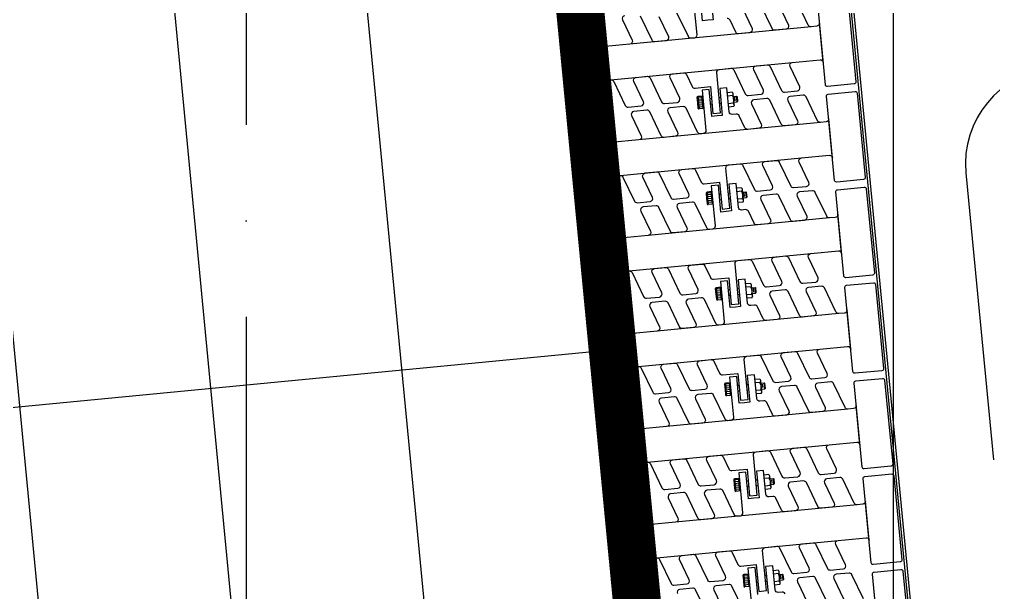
# Model space of a CAD drawing. Header units: millimetres. Extents: x 0 to 1390178, y 0 to 110113.
# Drawn here: x 476686 to 477701, y 21510 to 22106 of the extents above; entities that cross this region are included whole.
import ezdxf
from ezdxf.xclip import XClip

# ---------------------------------------------------------------- set-up
doc = ezdxf.new("R2010")
doc.units = ezdxf.units.MM
doc.header["$LTSCALE"] = 100
doc.header["$XCLIPFRAME"] = 0
doc.linetypes.add('X - 평면도$0$CEN', pattern=[62, 60, -1, 0, -1])
doc.linetypes.add('X - 평면도$0$HID', pattern=[1.5, 1, -0.5])
for name, color, linetype in [('SYM', 7, 'Continuous'), ('X - 평면도$0$A-CON', 2, 'Continuous'), ('X - 평면도$0$AA-CEXM-ARCH', 6, 'Continuous'), ('X - 평면도$0$AA-EL-PCN4', 4, 'Continuous'), ('X - 평면도$0$AA-WAXM-BRCK', 3, 'Continuous'), ('X - 평면도$0$AA-XXXX-CNTL', 1, 'X - 평면도$0$CEN'), ('X - 평면도$0$DIM', 7, 'Continuous'), ('X - 평면도$0$램프 패턴', 9, 'Continuous'), ('X - 평면도$0$트랜치', 8, 'Continuous')]:
    doc.layers.add(name, color=color, linetype=linetype)
doc.layers.add('X - 평면도$0$차수판', color=6, linetype='X - 평면도$0$HID', plot=False)

# ---------------------------------------------------------------- blocks, each defined once
blk = doc.blocks.new('*U795')
at = {"layer": 'X - 평면도$0$트랜치'}
for p, q in [((-2665, 259), (-2665, 69.1)), ((-2565, 259), (-2565, 69.1)), ((-2465, 259), (-2465, 69.1)), ((-2365, 259), (-2365, 69.1)), ((-2265, 259), (-2265, 69.1)), ((-2165, 259), (-2165, 69.1)), ((-2630, 46), (-2630, 235.9)), ((-2530, 46), (-2530, 235.9)), ((-2430, 46), (-2430, 235.9)), ((-2330, 46), (-2330, 235.9)), ((-2230, 46), (-2230, 235.9)), ((-2130, 46), (-2130, 235.9)), ((-2697.5, 170.5), (-2704, 170.5)), ((-2704, 166.5), (-2704, 170.5)), ((-2704, 165.5), (-2704, 170.5)), ((-2697.5, 166.5), (-2704, 166.5)), ((-2697.5, 171.5), (-2703, 171.5)), ((-2702, 166.5), (-2702, 170.5)), ((-2700, 166.5), (-2700, 170.5)), ((-2698, 166.5), (-2698, 170.5)), ((-2692, 171.5), (-2697.5, 171.5)), ((-2691, 170.5), (-2697.5, 170.5)), ((-2691, 166.5), (-2697.5, 166.5)), ((-2696, 166.5), (-2696, 170.5)), ((-2694, 166.5), (-2694, 170.5)), ((-2692, 166.5), (-2692, 170.5)), ((-2691, 165.5), (-2691, 170.5)), ((-2597.5, 170.5), (-2604, 170.5)), ((-2604, 166.5), (-2604, 170.5)), ((-2604, 165.5), (-2604, 170.5)), ((-2597.5, 166.5), (-2604, 166.5)), ((-2597.5, 171.5), (-2603, 171.5)), ((-2602, 166.5), (-2602, 170.5)), ((-2600, 166.5), (-2600, 170.5)), ((-2598, 166.5), (-2598, 170.5)), ((-2592, 171.5), (-2597.5, 171.5)), ((-2591, 170.5), (-2597.5, 170.5)), ((-2591, 166.5), (-2597.5, 166.5)), ((-2596, 166.5), (-2596, 170.5)), ((-2594, 166.5), (-2594, 170.5)), ((-2592, 166.5), (-2592, 170.5)), ((-2591, 165.5), (-2591, 170.5)), ((-2497.5, 170.5), (-2504, 170.5)), ((-2504, 166.5), (-2504, 170.5)), ((-2504, 165.5), (-2504, 170.5)), ((-2497.5, 166.5), (-2504, 166.5)), ((-2497.5, 171.5), (-2503, 171.5)), ((-2502, 166.5), (-2502, 170.5)), ((-2500, 166.5), (-2500, 170.5)), ((-2498, 166.5), (-2498, 170.5)), ((-2492, 171.5), (-2497.5, 171.5)), ((-2491, 170.5), (-2497.5, 170.5)), ((-2491, 166.5), (-2497.5, 166.5)), ((-2496, 166.5), (-2496, 170.5)), ((-2494, 166.5), (-2494, 170.5)), ((-2492, 166.5), (-2492, 170.5)), ((-2491, 165.5), (-2491, 170.5)), ((-2397.5, 170.5), (-2404, 170.5)), ((-2404, 166.5), (-2404, 170.5)), ((-2404, 165.5), (-2404, 170.5)), ((-2397.5, 166.5), (-2404, 166.5)), ((-2397.5, 171.5), (-2403, 171.5)), ((-2402, 166.5), (-2402, 170.5)), ((-2400, 166.5), (-2400, 170.5)), ((-2398, 166.5), (-2398, 170.5)), ((-2392, 171.5), (-2397.5, 171.5)), ((-2391, 170.5), (-2397.5, 170.5)), ((-2391, 166.5), (-2397.5, 166.5)), ((-2396, 166.5), (-2396, 170.5)), ((-2394, 166.5), (-2394, 170.5)), ((-2392, 166.5), (-2392, 170.5)), ((-2391, 165.5), (-2391, 170.5)), ((-2297.5, 170.5), (-2304, 170.5)), ((-2304, 166.5), (-2304, 170.5)), ((-2304, 165.5), (-2304, 170.5)), ((-2297.5, 166.5), (-2304, 166.5)), ((-2297.5, 171.5), (-2303, 171.5)), ((-2302, 166.5), (-2302, 170.5)), ((-2300, 166.5), (-2300, 170.5)), ((-2298, 166.5), (-2298, 170.5)), ((-2292, 171.5), (-2297.5, 171.5)), ((-2291, 170.5), (-2297.5, 170.5)), ((-2291, 166.5), (-2297.5, 166.5)), ((-2296, 166.5), (-2296, 170.5)), ((-2294, 166.5), (-2294, 170.5)), ((-2292, 166.5), (-2292, 170.5)), ((-2291, 165.5), (-2291, 170.5)), ((-2197.5, 170.5), (-2204, 170.5)), ((-2204, 166.5), (-2204, 170.5)), ((-2204, 165.5), (-2204, 170.5)), ((-2197.5, 166.5), (-2204, 166.5)), ((-2197.5, 171.5), (-2203, 171.5)), ((-2202, 166.5), (-2202, 170.5)), ((-2200, 166.5), (-2200, 170.5)), ((-2198, 166.5), (-2198, 170.5)), ((-2192, 171.5), (-2197.5, 171.5)), ((-2191, 170.5), (-2197.5, 170.5)), ((-2191, 166.5), (-2197.5, 166.5)), ((-2196, 166.5), (-2196, 170.5)), ((-2194, 166.5), (-2194, 170.5)), ((-2192, 166.5), (-2192, 170.5)), ((-2191, 165.5), (-2191, 170.5)), ((-2700.5, 156.5), (-2700.5, 158)), ((-2694.5, 156.5), (-2694.5, 158)), ((-2600.5, 156.5), (-2600.5, 158)), ((-2594.5, 156.5), (-2594.5, 158)), ((-2500.5, 156.5), (-2500.5, 158)), ((-2494.5, 156.5), (-2494.5, 158)), ((-2400.5, 156.5), (-2400.5, 158)), ((-2394.5, 156.5), (-2394.5, 158)), ((-2300.5, 156.5), (-2300.5, 158)), ((-2294.5, 156.5), (-2294.5, 158)), ((-2200.5, 156.5), (-2200.5, 158)), ((-2194.5, 156.5), (-2194.5, 158)), ((-2700.5, 147), (-2700.5, 148.5)), ((-2694.5, 147), (-2694.5, 148.5)), ((-2600.5, 147), (-2600.5, 148.5)), ((-2594.5, 147), (-2594.5, 148.5)), ((-2500.5, 147), (-2500.5, 148.5)), ((-2494.5, 147), (-2494.5, 148.5)), ((-2400.5, 147), (-2400.5, 148.5)), ((-2394.5, 147), (-2394.5, 148.5)), ((-2300.5, 147), (-2300.5, 148.5)), ((-2294.5, 147), (-2294.5, 148.5)), ((-2200.5, 147), (-2200.5, 148.5)), ((-2194.5, 147), (-2194.5, 148.5)), ((-2705, 134.5), (-2705, 139.5)), ((-2703.2, 133.5), (-2691.8, 133.5)), ((-2701.5, 134.5), (-2701.5, 139.5)), ((-2700.5, 133.5), (-2700.5, 130.2)), ((-2695.5, 132.4), (-2699.2, 132.4)), ((-2694.5, 133.5), (-2694.5, 130.2)), ((-2693.5, 134.5), (-2693.5, 139.5)), ((-2690, 134.5), (-2690, 139.5)), ((-2605, 134.5), (-2605, 139.5)), ((-2603.2, 133.5), (-2591.8, 133.5)), ((-2601.5, 134.5), (-2601.5, 139.5)), ((-2600.5, 133.5), (-2600.5, 130.2)), ((-2595.5, 132.4), (-2599.2, 132.4)), ((-2594.5, 133.5), (-2594.5, 130.2)), ((-2593.5, 134.5), (-2593.5, 139.5)), ((-2590, 134.5), (-2590, 139.5)), ((-2505, 134.5), (-2505, 139.5)), ((-2503.2, 133.5), (-2491.8, 133.5)), ((-2501.5, 134.5), (-2501.5, 139.5)), ((-2500.5, 133.5), (-2500.5, 130.2)), ((-2495.5, 132.4), (-2499.2, 132.4)), ((-2494.5, 133.5), (-2494.5, 130.2)), ((-2493.5, 134.5), (-2493.5, 139.5)), ((-2490, 134.5), (-2490, 139.5)), ((-2405, 134.5), (-2405, 139.5)), ((-2403.2, 133.5), (-2391.8, 133.5)), ((-2401.5, 134.5), (-2401.5, 139.5)), ((-2400.5, 133.5), (-2400.5, 130.2)), ((-2395.5, 132.4), (-2399.2, 132.4)), ((-2394.5, 133.5), (-2394.5, 130.2)), ((-2393.5, 134.5), (-2393.5, 139.5)), ((-2390, 134.5), (-2390, 139.5)), ((-2305, 134.5), (-2305, 139.5)), ((-2303.2, 133.5), (-2291.8, 133.5)), ((-2301.5, 134.5), (-2301.5, 139.5)), ((-2300.5, 133.5), (-2300.5, 130.2)), ((-2295.5, 132.4), (-2299.2, 132.4)), ((-2294.5, 133.5), (-2294.5, 130.2)), ((-2293.5, 134.5), (-2293.5, 139.5)), ((-2290, 134.5), (-2290, 139.5)), ((-2205, 134.5), (-2205, 139.5)), ((-2203.2, 133.5), (-2191.8, 133.5)), ((-2201.5, 134.5), (-2201.5, 139.5)), ((-2200.5, 133.5), (-2200.5, 130.2)), ((-2195.5, 132.4), (-2199.2, 132.4)), ((-2194.5, 133.5), (-2194.5, 130.2)), ((-2193.5, 134.5), (-2193.5, 139.5)), ((-2190, 134.5), (-2190, 139.5)), ((-2700.5, 130.2), (-2699.9, 129.5)), ((-2700.5, 130.2), (-2694.5, 130.2)), ((-2699.9, 129.5), (-2695.2, 129.5)), ((-2694.5, 130.2), (-2695.2, 129.5)), ((-2600.5, 130.2), (-2599.9, 129.5)), ((-2600.5, 130.2), (-2594.5, 130.2)), ((-2599.9, 129.5), (-2595.2, 129.5)), ((-2594.5, 130.2), (-2595.2, 129.5)), ((-2500.5, 130.2), (-2499.9, 129.5)), ((-2500.5, 130.2), (-2494.5, 130.2)), ((-2499.9, 129.5), (-2495.2, 129.5)), ((-2494.5, 130.2), (-2495.2, 129.5)), ((-2400.5, 130.2), (-2399.9, 129.5)), ((-2400.5, 130.2), (-2394.5, 130.2)), ((-2399.9, 129.5), (-2395.2, 129.5)), ((-2394.5, 130.2), (-2395.2, 129.5)), ((-2300.5, 130.2), (-2299.9, 129.5)), ((-2300.5, 130.2), (-2294.5, 130.2)), ((-2299.9, 129.5), (-2295.2, 129.5)), ((-2294.5, 130.2), (-2295.2, 129.5)), ((-2200.5, 130.2), (-2199.9, 129.5)), ((-2200.5, 130.2), (-2194.5, 130.2)), ((-2199.9, 129.5), (-2195.2, 129.5)), ((-2194.5, 130.2), (-2195.2, 129.5))]:
    blk.add_line(p, q, dxfattribs=at)
for points in [[(-5695, 305), (-5695, 0), (805, 0), (805, 305)], [(802.5, 2.5), (802.5, 302.5), (-5692.5, 302.5), (-5692.5, 2.5)]]:
    blk.add_lwpolyline(points, close=True, dxfattribs=at)
for points in [[(-2691.5, 268, -0.414214), (-2693.5, 270), (-2693.5, 298, -0.414214), (-2691.5, 300), (-2603.5, 300, -0.414214), (-2601.5, 298), (-2601.5, 270, -0.414214), (-2603.5, 268)], [(-2591.5, 268, -0.414214), (-2593.5, 270), (-2593.5, 298, -0.414214), (-2591.5, 300), (-2503.5, 300, -0.414214), (-2501.5, 298), (-2501.5, 270, -0.414214), (-2503.5, 268)], [(-2491.5, 268, -0.414214), (-2493.5, 270), (-2493.5, 298, -0.414214), (-2491.5, 300), (-2403.5, 300, -0.414214), (-2401.5, 298), (-2401.5, 270, -0.414214), (-2403.5, 268)], [(-2391.5, 268, -0.414214), (-2393.5, 270), (-2393.5, 298, -0.414214), (-2391.5, 300), (-2303.5, 300, -0.414214), (-2301.5, 298), (-2301.5, 270, -0.414214), (-2303.5, 268)], [(-2291.5, 268, -0.414214), (-2293.5, 270), (-2293.5, 298, -0.414214), (-2291.5, 300), (-2203.5, 300, -0.414214), (-2201.5, 298), (-2201.5, 270, -0.414214), (-2203.5, 268)], [(-2191.5, 268, -0.414214), (-2193.5, 270), (-2193.5, 298, -0.414214), (-2191.5, 300), (-2103.5, 300, -0.414214), (-2101.5, 298), (-2101.5, 270, -0.414214), (-2103.5, 268)], [(-2665, 194.6), (-2665, 183, -0.315299), (-2667, 180.2), (-2680, 175.5, 0.315299), (-2682, 172.6), (-2682, 156.5), (-2710, 156.5), (-2710, 148.5), (-2668, 148.5, -0.414214), (-2665, 145.5), (-2665, 133.4, -0.315299), (-2667, 130.6), (-2693, 121.1, 0.315299), (-2695, 118.3), (-2695, 104.7, 0.520567), (-2691, 101.9), (-2669, 109.9, -0.520567), (-2665, 107.1), (-2665, 95.4, -0.315299), (-2667, 92.6), (-2693, 83.1, 0.315299), (-2695, 80.3), (-2695, 66.7, 0.520567), (-2691, 63.9), (-2669, 71.9, -0.520567), (-2665, 69.1), (-2665, 40, -0.414214), (-2668, 37), (-2627, 37, -0.414214), (-2630, 40), (-2630, 46, -0.315299), (-2628, 48.8), (-2602, 58.3, 0.315299), (-2600, 61.1), (-2600, 74.7, 0.520567), (-2604, 77.5), (-2626, 69.5, -0.520567), (-2630, 72.4), (-2630, 84, -0.315299), (-2628, 86.8), (-2602, 96.3, 0.315299), (-2600, 99.1), (-2600, 112.7, 0.520567), (-2604, 115.5), (-2626, 107.5, -0.520567), (-2630, 110.4), (-2630, 122, -0.315299), (-2628, 124.8), (-2615, 129.5, 0.315299), (-2613, 132.4), (-2613, 136.5, -0.414214), (-2610, 139.5), (-2585, 139.5), (-2585, 147), (-2613, 147), (-2613, 152.5), (-2613, 158), (-2585, 158), (-2585, 165.5), (-2627, 165.5, -0.414214), (-2630, 168.5), (-2630, 171.6, -0.315299), (-2628, 174.4), (-2602, 183.9, 0.315299), (-2600, 186.7), (-2600, 200.3, 0.520567), (-2604, 203.1), (-2626, 195.1, -0.520567), (-2630, 197.9), (-2630, 209.6, -0.315299), (-2628, 212.4), (-2602, 221.9, 0.315299), (-2600, 224.7), (-2600, 238.3, 0.520567), (-2604, 241.1), (-2626, 233.1, -0.520567), (-2630, 235.9), (-2630, 265, -0.414214), (-2627, 268), (-2668, 268, -0.414214), (-2665, 265), (-2665, 259, -0.315299), (-2667, 256.2), (-2693, 246.7, 0.315299), (-2695, 243.9), (-2695, 230.3, 0.520567), (-2691, 227.5), (-2669, 235.5, -0.520567), (-2665, 232.6), (-2665, 221, -0.315299), (-2667, 218.2), (-2693, 208.7, 0.315299), (-2695, 205.9), (-2695, 192.3, 0.520567), (-2691, 189.5), (-2669, 197.5, -0.520567)], [(-2565, 194.6), (-2565, 183, -0.315299), (-2567, 180.2), (-2580, 175.5, 0.315299), (-2582, 172.6), (-2582, 156.5), (-2610, 156.5), (-2610, 148.5), (-2568, 148.5, -0.414214), (-2565, 145.5), (-2565, 133.4, -0.315299), (-2567, 130.6), (-2593, 121.1, 0.315299), (-2595, 118.3), (-2595, 104.7, 0.520567), (-2591, 101.9), (-2569, 109.9, -0.520567), (-2565, 107.1), (-2565, 95.4, -0.315299), (-2567, 92.6), (-2593, 83.1, 0.315299), (-2595, 80.3), (-2595, 66.7, 0.520567), (-2591, 63.9), (-2569, 71.9, -0.520567), (-2565, 69.1), (-2565, 40, -0.414214), (-2568, 37), (-2527, 37, -0.414214), (-2530, 40), (-2530, 46, -0.315299), (-2528, 48.8), (-2502, 58.3, 0.315299), (-2500, 61.1), (-2500, 74.7, 0.520567), (-2504, 77.5), (-2526, 69.5, -0.520567), (-2530, 72.4), (-2530, 84, -0.315299), (-2528, 86.8), (-2502, 96.3, 0.315299), (-2500, 99.1), (-2500, 112.7, 0.520567), (-2504, 115.5), (-2526, 107.5, -0.520567), (-2530, 110.4), (-2530, 122, -0.315299), (-2528, 124.8), (-2515, 129.5, 0.315299), (-2513, 132.4), (-2513, 136.5, -0.414214), (-2510, 139.5), (-2485, 139.5), (-2485, 147), (-2513, 147), (-2513, 152.5), (-2513, 158), (-2485, 158), (-2485, 165.5), (-2527, 165.5, -0.414214), (-2530, 168.5), (-2530, 171.6, -0.315299), (-2528, 174.4), (-2502, 183.9, 0.315299), (-2500, 186.7), (-2500, 200.3, 0.520567), (-2504, 203.1), (-2526, 195.1, -0.520567), (-2530, 197.9), (-2530, 209.6, -0.315299), (-2528, 212.4), (-2502, 221.9, 0.315299), (-2500, 224.7), (-2500, 238.3, 0.520567), (-2504, 241.1), (-2526, 233.1, -0.520567), (-2530, 235.9), (-2530, 265, -0.414214), (-2527, 268), (-2568, 268, -0.414214), (-2565, 265), (-2565, 259, -0.315299), (-2567, 256.2), (-2593, 246.7, 0.315299), (-2595, 243.9), (-2595, 230.3, 0.520567), (-2591, 227.5), (-2569, 235.5, -0.520567), (-2565, 232.6), (-2565, 221, -0.315299), (-2567, 218.2), (-2593, 208.7, 0.315299), (-2595, 205.9), (-2595, 192.3, 0.520567), (-2591, 189.5), (-2569, 197.5, -0.520567)], [(-2465, 194.6), (-2465, 183, -0.315299), (-2467, 180.2), (-2480, 175.5, 0.315299), (-2482, 172.6), (-2482, 156.5), (-2510, 156.5), (-2510, 148.5), (-2468, 148.5, -0.414214), (-2465, 145.5), (-2465, 133.4, -0.315299), (-2467, 130.6), (-2493, 121.1, 0.315299), (-2495, 118.3), (-2495, 104.7, 0.520567), (-2491, 101.9), (-2469, 109.9, -0.520567), (-2465, 107.1), (-2465, 95.4, -0.315299), (-2467, 92.6), (-2493, 83.1, 0.315299), (-2495, 80.3), (-2495, 66.7, 0.520567), (-2491, 63.9), (-2469, 71.9, -0.520567), (-2465, 69.1), (-2465, 40, -0.414214), (-2468, 37), (-2427, 37, -0.414214), (-2430, 40), (-2430, 46, -0.315299), (-2428, 48.8), (-2402, 58.3, 0.315299), (-2400, 61.1), (-2400, 74.7, 0.520567), (-2404, 77.5), (-2426, 69.5, -0.520567), (-2430, 72.4), (-2430, 84, -0.315299), (-2428, 86.8), (-2402, 96.3, 0.315299), (-2400, 99.1), (-2400, 112.7, 0.520567), (-2404, 115.5), (-2426, 107.5, -0.520567), (-2430, 110.4), (-2430, 122, -0.315299), (-2428, 124.8), (-2415, 129.5, 0.315299), (-2413, 132.4), (-2413, 136.5, -0.414214), (-2410, 139.5), (-2385, 139.5), (-2385, 147), (-2413, 147), (-2413, 152.5), (-2413, 158), (-2385, 158), (-2385, 165.5), (-2427, 165.5, -0.414214), (-2430, 168.5), (-2430, 171.6, -0.315299), (-2428, 174.4), (-2402, 183.9, 0.315299), (-2400, 186.7), (-2400, 200.3, 0.520567), (-2404, 203.1), (-2426, 195.1, -0.520567), (-2430, 197.9), (-2430, 209.6, -0.315299), (-2428, 212.4), (-2402, 221.9, 0.315299), (-2400, 224.7), (-2400, 238.3, 0.520567), (-2404, 241.1), (-2426, 233.1, -0.520567), (-2430, 235.9), (-2430, 265, -0.414214), (-2427, 268), (-2468, 268, -0.414214), (-2465, 265), (-2465, 259, -0.315299), (-2467, 256.2), (-2493, 246.7, 0.315299), (-2495, 243.9), (-2495, 230.3, 0.520567), (-2491, 227.5), (-2469, 235.5, -0.520567), (-2465, 232.6), (-2465, 221, -0.315299), (-2467, 218.2), (-2493, 208.7, 0.315299), (-2495, 205.9), (-2495, 192.3, 0.520567), (-2491, 189.5), (-2469, 197.5, -0.520567)], [(-2365, 194.6), (-2365, 183, -0.315299), (-2367, 180.2), (-2380, 175.5, 0.315299), (-2382, 172.6), (-2382, 156.5), (-2410, 156.5), (-2410, 148.5), (-2368, 148.5, -0.414214), (-2365, 145.5), (-2365, 133.4, -0.315299), (-2367, 130.6), (-2393, 121.1, 0.315299), (-2395, 118.3), (-2395, 104.7, 0.520567), (-2391, 101.9), (-2369, 109.9, -0.520567), (-2365, 107.1), (-2365, 95.4, -0.315299), (-2367, 92.6), (-2393, 83.1, 0.315299), (-2395, 80.3), (-2395, 66.7, 0.520567), (-2391, 63.9), (-2369, 71.9, -0.520567), (-2365, 69.1), (-2365, 40, -0.414214), (-2368, 37), (-2327, 37, -0.414214), (-2330, 40), (-2330, 46, -0.315299), (-2328, 48.8), (-2302, 58.3, 0.315299), (-2300, 61.1), (-2300, 74.7, 0.520567), (-2304, 77.5), (-2326, 69.5, -0.520567), (-2330, 72.4), (-2330, 84, -0.315299), (-2328, 86.8), (-2302, 96.3, 0.315299), (-2300, 99.1), (-2300, 112.7, 0.520567), (-2304, 115.5), (-2326, 107.5, -0.520567), (-2330, 110.4), (-2330, 122, -0.315299), (-2328, 124.8), (-2315, 129.5, 0.315299), (-2313, 132.4), (-2313, 136.5, -0.414214), (-2310, 139.5), (-2285, 139.5), (-2285, 147), (-2313, 147), (-2313, 152.5), (-2313, 158), (-2285, 158), (-2285, 165.5), (-2327, 165.5, -0.414214), (-2330, 168.5), (-2330, 171.6, -0.315299), (-2328, 174.4), (-2302, 183.9, 0.315299), (-2300, 186.7), (-2300, 200.3, 0.520567), (-2304, 203.1), (-2326, 195.1, -0.520567), (-2330, 197.9), (-2330, 209.6, -0.315299), (-2328, 212.4), (-2302, 221.9, 0.315299), (-2300, 224.7), (-2300, 238.3, 0.520567), (-2304, 241.1), (-2326, 233.1, -0.520567), (-2330, 235.9), (-2330, 265, -0.414214), (-2327, 268), (-2368, 268, -0.414214), (-2365, 265), (-2365, 259, -0.315299), (-2367, 256.2), (-2393, 246.7, 0.315299), (-2395, 243.9), (-2395, 230.3, 0.520567), (-2391, 227.5), (-2369, 235.5, -0.520567), (-2365, 232.6), (-2365, 221, -0.315299), (-2367, 218.2), (-2393, 208.7, 0.315299), (-2395, 205.9), (-2395, 192.3, 0.520567), (-2391, 189.5), (-2369, 197.5, -0.520567)], [(-2265, 194.6), (-2265, 183, -0.315299), (-2267, 180.2), (-2280, 175.5, 0.315299), (-2282, 172.6), (-2282, 156.5), (-2310, 156.5), (-2310, 148.5), (-2268, 148.5, -0.414214), (-2265, 145.5), (-2265, 133.4, -0.315299), (-2267, 130.6), (-2293, 121.1, 0.315299), (-2295, 118.3), (-2295, 104.7, 0.520567), (-2291, 101.9), (-2269, 109.9, -0.520567), (-2265, 107.1), (-2265, 95.4, -0.315299), (-2267, 92.6), (-2293, 83.1, 0.315299), (-2295, 80.3), (-2295, 66.7, 0.520567), (-2291, 63.9), (-2269, 71.9, -0.520567), (-2265, 69.1), (-2265, 40, -0.414214), (-2268, 37), (-2227, 37, -0.414214), (-2230, 40), (-2230, 46, -0.315299), (-2228, 48.8), (-2202, 58.3, 0.315299), (-2200, 61.1), (-2200, 74.7, 0.520567), (-2204, 77.5), (-2226, 69.5, -0.520567), (-2230, 72.4), (-2230, 84, -0.315299), (-2228, 86.8), (-2202, 96.3, 0.315299), (-2200, 99.1), (-2200, 112.7, 0.520567), (-2204, 115.5), (-2226, 107.5, -0.520567), (-2230, 110.4), (-2230, 122, -0.315299), (-2228, 124.8), (-2215, 129.5, 0.315299), (-2213, 132.4), (-2213, 136.5, -0.414214), (-2210, 139.5), (-2185, 139.5), (-2185, 147), (-2213, 147), (-2213, 152.5), (-2213, 158), (-2185, 158), (-2185, 165.5), (-2227, 165.5, -0.414214), (-2230, 168.5), (-2230, 171.6, -0.315299), (-2228, 174.4), (-2202, 183.9, 0.315299), (-2200, 186.7), (-2200, 200.3, 0.520567), (-2204, 203.1), (-2226, 195.1, -0.520567), (-2230, 197.9), (-2230, 209.6, -0.315299), (-2228, 212.4), (-2202, 221.9, 0.315299), (-2200, 224.7), (-2200, 238.3, 0.520567), (-2204, 241.1), (-2226, 233.1, -0.520567), (-2230, 235.9), (-2230, 265, -0.414214), (-2227, 268), (-2268, 268, -0.414214), (-2265, 265), (-2265, 259, -0.315299), (-2267, 256.2), (-2293, 246.7, 0.315299), (-2295, 243.9), (-2295, 230.3, 0.520567), (-2291, 227.5), (-2269, 235.5, -0.520567), (-2265, 232.6), (-2265, 221, -0.315299), (-2267, 218.2), (-2293, 208.7, 0.315299), (-2295, 205.9), (-2295, 192.3, 0.520567), (-2291, 189.5), (-2269, 197.5, -0.520567)], [(-2793.5, 7), (-2793.5, 35, -0.414214), (-2791.5, 37), (-2703.5, 37, -0.414214), (-2701.5, 35), (-2701.5, 7, -0.414214), (-2703.5, 5), (-2791.5, 5, -0.414214)], [(-2693.5, 7), (-2693.5, 35, -0.414214), (-2691.5, 37), (-2603.5, 37, -0.414214), (-2601.5, 35), (-2601.5, 7, -0.414214), (-2603.5, 5), (-2691.5, 5, -0.414214)], [(-2593.5, 7), (-2593.5, 35, -0.414214), (-2591.5, 37), (-2503.5, 37, -0.414214), (-2501.5, 35), (-2501.5, 7, -0.414214), (-2503.5, 5), (-2591.5, 5, -0.414214)], [(-2493.5, 7), (-2493.5, 35, -0.414214), (-2491.5, 37), (-2403.5, 37, -0.414214), (-2401.5, 35), (-2401.5, 7, -0.414214), (-2403.5, 5), (-2491.5, 5, -0.414214)], [(-2393.5, 7), (-2393.5, 35, -0.414214), (-2391.5, 37), (-2303.5, 37, -0.414214), (-2301.5, 35), (-2301.5, 7, -0.414214), (-2303.5, 5), (-2391.5, 5, -0.414214)], [(-2293.5, 7), (-2293.5, 35, -0.414214), (-2291.5, 37), (-2203.5, 37, -0.414214), (-2201.5, 35), (-2201.5, 7, -0.414214), (-2203.5, 5), (-2291.5, 5, -0.414214)], [(-2193.5, 7), (-2193.5, 35, -0.414214), (-2191.5, 37), (-2103.5, 37, -0.414214), (-2101.5, 35), (-2101.5, 7, -0.414214), (-2103.5, 5), (-2191.5, 5, -0.414214)]]:
    blk.add_lwpolyline(points, format="xyb", close=True, dxfattribs=at)
for points in [[(-2728, 48.8), (-2702, 58.3, 0.315299), (-2700, 61.1), (-2700, 74.7, 0.520567), (-2704, 77.5), (-2726, 69.5, -0.520567)], [(-2728, 86.8), (-2702, 96.3, 0.315299), (-2700, 99.1), (-2700, 112.7, 0.520567), (-2704, 115.5), (-2726, 107.5, -0.520567)], [(-2715, 129.5, 0.315299), (-2713, 132.4), (-2713, 136.5, -0.414214), (-2710, 139.5), (-2685, 139.5), (-2685, 147), (-2713, 147)], [(-2713, 158), (-2685, 158), (-2685, 165.5), (-2727, 165.5, -0.414214)], [(-2728, 174.4), (-2702, 183.9, 0.315299), (-2700, 186.7), (-2700, 200.3, 0.520567), (-2704, 203.1), (-2726, 195.1, -0.520567)], [(-2728, 212.4), (-2702, 221.9, 0.315299), (-2700, 224.7), (-2700, 238.3, 0.520567), (-2704, 241.1)], [(-2104, 77.5), (-2126, 69.5, -0.520567), (-2130, 72.4), (-2130, 84, -0.315299), (-2128, 86.8), (-2102, 96.3, 0.315299)], [(-2104, 115.5), (-2126, 107.5, -0.520567), (-2130, 110.4), (-2130, 122, -0.315299), (-2128, 124.8), (-2115, 129.5, 0.315299), (-2113, 132.4)], [(-2085, 165.5), (-2127, 165.5, -0.414214), (-2130, 168.5), (-2130, 171.6, -0.315299), (-2128, 174.4), (-2102, 183.9, 0.315299)], [(-2104, 203.1), (-2126, 195.1, -0.520567), (-2130, 197.9), (-2130, 209.6, -0.315299), (-2128, 212.4), (-2102, 221.9, 0.315299)], [(-2100, 238.3, 0.520567), (-2104, 241.1), (-2126, 233.1, -0.520567), (-2130, 235.9), (-2130, 265, -0.414214), (-2127, 268), (-2168, 268, -0.414214), (-2165, 265), (-2165, 259, -0.315299), (-2167, 256.2), (-2193, 246.7, 0.315299), (-2195, 243.9), (-2195, 230.3, 0.520567), (-2191, 227.5), (-2169, 235.5, -0.520567), (-2165, 232.6), (-2165, 221, -0.315299), (-2167, 218.2), (-2193, 208.7, 0.315299), (-2195, 205.9), (-2195, 192.3, 0.520567), (-2191, 189.5), (-2169, 197.5, -0.520567), (-2165, 194.6), (-2165, 183, -0.315299), (-2167, 180.2), (-2180, 175.5, 0.315299), (-2182, 172.6), (-2182, 156.5), (-2210, 156.5), (-2210, 148.5), (-2168, 148.5, -0.414214), (-2165, 145.5), (-2165, 133.4, -0.315299), (-2167, 130.6), (-2193, 121.1, 0.315299), (-2195, 118.3), (-2195, 104.7, 0.520567), (-2191, 101.9), (-2169, 109.9, -0.520567), (-2165, 107.1), (-2165, 95.4, -0.315299), (-2167, 92.6), (-2193, 83.1, 0.315299), (-2195, 80.3), (-2195, 66.7, 0.520567), (-2191, 63.9), (-2169, 71.9, -0.520567), (-2165, 69.1), (-2165, 40, -0.414214), (-2168, 37), (-2127, 37, -0.414214), (-2130, 40), (-2130, 46, -0.315299), (-2128, 48.8), (-2102, 58.3, 0.315299)]]:
    blk.add_lwpolyline(points, format="xyb", dxfattribs=at)
blk.add_lwpolyline([(-2085, 147), (-2113, 147), (-2113, 152.5), (-2113, 158), (-2085, 158)], dxfattribs=at)
for centre, radius, start, end in [((-2703, 170.5), 1, 90, 180), ((-2692, 170.5), 1, 0, 90), ((-2603, 170.5), 1, 90, 180), ((-2592, 170.5), 1, 0, 90), ((-2503, 170.5), 1, 90, 180), ((-2492, 170.5), 1, 0, 90), ((-2403, 170.5), 1, 90, 180), ((-2392, 170.5), 1, 0, 90), ((-2303, 170.5), 1, 90, 180), ((-2292, 170.5), 1, 0, 90), ((-2203, 170.5), 1, 90, 180), ((-2192, 170.5), 1, 0, 90), ((-2703.2, 135.5), 2.03, 210.5102, 329.4897), ((-2697.5, 142), 8.5, 241.9275, 298.0725), ((-2697.5, 142), 8.5, 241.9275, 298.0725), ((-2691.8, 135.5), 2.03, 210.5102, 329.4898), ((-2603.2, 135.5), 2.03, 210.5102, 329.4897), ((-2597.5, 142), 8.5, 241.9275, 298.0725), ((-2597.5, 142), 8.5, 241.9275, 298.0725), ((-2591.8, 135.5), 2.03, 210.5102, 329.4898), ((-2503.2, 135.5), 2.03, 210.5102, 329.4897), ((-2497.5, 142), 8.5, 241.9275, 298.0725), ((-2497.5, 142), 8.5, 241.9275, 298.0725), ((-2491.8, 135.5), 2.03, 210.5102, 329.4898), ((-2403.2, 135.5), 2.03, 210.5102, 329.4897), ((-2397.5, 142), 8.5, 241.9275, 298.0725), ((-2397.5, 142), 8.5, 241.9275, 298.0725), ((-2391.8, 135.5), 2.03, 210.5102, 329.4898), ((-2303.2, 135.5), 2.03, 210.5102, 329.4897), ((-2297.5, 142), 8.5, 241.9275, 298.0725), ((-2297.5, 142), 8.5, 241.9275, 298.0725), ((-2291.8, 135.5), 2.03, 210.5102, 329.4898), ((-2203.2, 135.5), 2.03, 210.5102, 329.4897), ((-2197.5, 142), 8.5, 241.9275, 298.0725), ((-2197.5, 142), 8.5, 241.9275, 298.0725), ((-2191.8, 135.5), 2.03, 210.5102, 329.4898)]:
    blk.add_arc(centre, radius, start, end, dxfattribs=at)
blk = doc.blocks.new('X - 평면도$0$A$473316255947', base_point=(4556273.5, -1683200.7))
at = {"layer": 'X - 평면도$0$AA-CEXM-ARCH', "color": 6}
blk.add_line((4556374.7, -1683100.7), (4556374.7, -1682800.7), dxfattribs=at)
blk.add_arc((4556274.7, -1683100.7), 100, 270, 0, dxfattribs=at)
blk = doc.blocks.new('X - 평면도$0$A$C35983a36')
at = {"layer": 'X - 평면도$0$A-CON', "rotation": 180}
blk.add_blockref('X - 평면도$0$A$473316255947', (101.1, 2841), dxfattribs=at)
blk = doc.blocks.new('X - 평면도$0$zw$A78B')
at = {"layer": 'X - 평면도$0$AA-EL-PCN4'}
for p, q in [((-49777.6, -48211.9), (-49156.2, -54682.1)), ((-67973.1, -53224.5), (-49466.9, -51447))]:
    blk.add_line(p, q, dxfattribs=at)
at = {"layer": 'X - 평면도$0$램프 패턴'}
for p, q in [((-49976.7, -48231), (-49355.3, -54701.3)), ((-50175.8, -48250.2), (-49554.4, -54720.4)), ((-50374.9, -48269.3), (-49753.4, -54739.5))]:
    blk.add_line(p, q, dxfattribs=at)
at = {"layer": 'X - 평면도$0$DIM', "rotation": 5.48634014958942}
blk.add_blockref('X - 평면도$0$A$C35983a36', (-48815.9, -53989.4), dxfattribs=at)
at = {"layer": 'X - 평면도$0$트랜치', "rotation": 95.48634014958196}
blk.add_blockref('*U795', (-49397.1, -48984.1), dxfattribs=at)
blk = doc.blocks.new('X - 평면도', base_point=(-475.4, -286.7))
at = {"layer": 'X - 평면도$0$AA-XXXX-CNTL'}
blk.add_line((706172, 68689.6), (706172, 19243.1), dxfattribs=at)
at = {"layer": 'X - 평면도$0$차수판', "const_width": 50}
blk.add_lwpolyline([(706893.4, 34121.2), (706214.6, 41188.7)], dxfattribs=at)
at = {"layer": 'X - 평면도$0$AA-WAXM-BRCK'}
blk.add_blockref('X - 평면도$0$zw$A78B', (756000, 89100), dxfattribs=at)

msp = doc.modelspace()

# ---------------------------------------------------------------- block references
ref = msp.add_blockref('X - 평면도', (-229725.3, -16179.1))
XClip(ref).set_block_clipping_path([(649249.9173510048, 15892.4063044181), (733249.9173510048, 75292.406304418)])

# ---------------------------------------------------------------- next in the draw order: linework, layer by layer
at = {"layer": 'SYM'}
msp.add_line((477596.6, 8039), (477596.6, 25127.1), dxfattribs=at)

doc.saveas('drawing.dxf')
